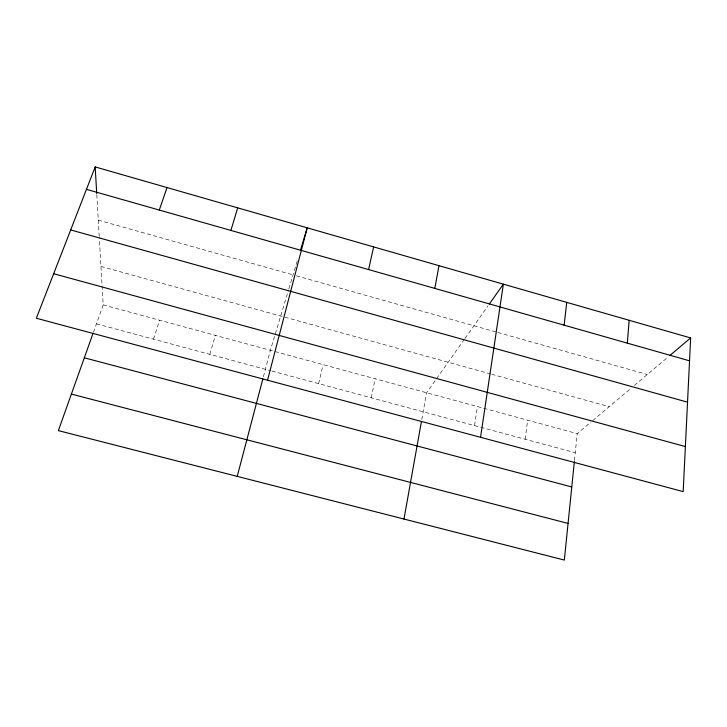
<?xml version="1.0" encoding="UTF-8"?>
<svg xmlns="http://www.w3.org/2000/svg" width="727" height="727" viewBox="0 0 727 727"><rect width="100%" height="100%" fill="white"/><g stroke="black" fill="none" stroke-linecap="round" stroke-linejoin="round"><path stroke-width="0.55" stroke-dasharray="3.63 2.73" d="M574.475 460.455L577.211 433.646L590.924 422.078M525.185 439.244L527.611 420.179M474.504 425.604L477.412 406.538M421.805 419.506L426.595 392.744L464.38 339.3M371.233 397.796L375.159 378.767M318.635 383.638L323.088 364.627M263.419 376.759L270.371 350.305L288.555 289.864M209.803 354.34L215.365 335.365M288.873 288.801L297.252 260.938M153.497 339.173L159.64 320.234M93.41 332.312L103.189 304.895L99.29 237.647M465.016 338.4L488.053 305.822M592.641 420.633L630.954 388.309M634.398 385.41L668.104 356.975M96.446 323.815L270.808 370.761M271.898 371.052L575.266 452.73M103.189 304.895L577.211 433.646M100.953 266.427L490.571 373.951M491.661 374.251L609.181 406.684M98.272 220.117L293.054 274.897M296.334 275.815L496.741 332.175M497.822 332.475L647.312 374.514M96.791 194.672L99.226 236.557"/><path stroke-width="1.09" d="M690.65 337.955L683.189 491.616L36.35 318.244L95.182 166.928L690.65 337.955L669.84 355.512M627.319 343.144L629.164 320.298M574.366 461.563L564.334 560.072L58.36 430.62L93.038 333.375M564.134 325.178L566.742 302.368M480.556 437.3L503.366 284.166L489.326 304.022M403.967 519.042L421.406 421.705M434.801 288.401L438.99 265.682M368.589 269.572L373.623 246.898M267.545 380.212L307.212 227.833L300.478 250.224M237.229 476.385L262.856 378.894M230.895 230.423L237.693 207.858M159.286 210.058L167.028 187.566M71.382 394.098L568.06 523.431M84.323 357.802L571.776 486.954M53.662 273.715L685.379 446.578M70.683 229.932L687.533 402.158M86.468 189.347L689.541 360.837M95.182 166.928L96.727 193.564"/></g></svg>
